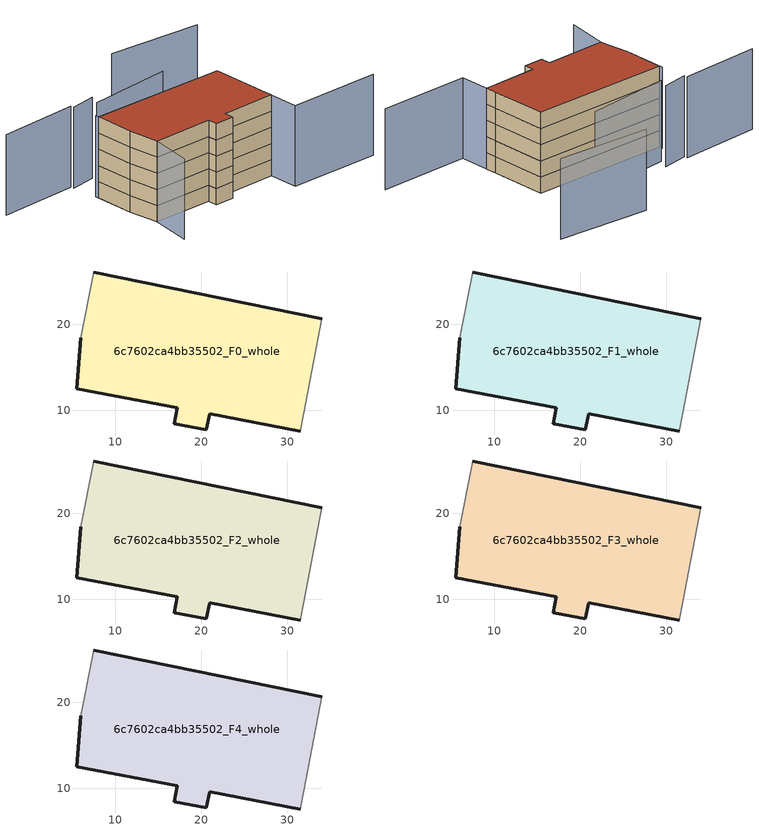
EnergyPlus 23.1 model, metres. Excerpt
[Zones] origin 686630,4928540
6c7602ca4bb35502_F0_whole
 floor ground (EU_floor_Construction): 34.01,20.64 31.91,9.69 31.52,7.62 20.97,9.62 20.61,7.74 16.86,8.45 17.22,10.32 5.53,12.53 6.01,18.48 7.5,26.09 z0
 wall outside (EU_wall_Construction): 34.01,20.64 7.5,26.09 / 6.01,18.48 5.53,12.53 17.22,10.32 16.86,8.45 20.61,7.74 20.97,9.62 31.52,7.62 z0:3
 wall adiabatic (EU_wall_Construction): 7.5,26.09 6.01,18.48 / 31.52,7.62 31.91,9.69 34.01,20.64 z0:3
6c7602ca4bb35502_F1_whole
 floor to 6c7602ca4bb35502_F0_whole (EU_floor_Construction): 34.01,20.64 31.91,9.69 31.52,7.62 20.97,9.62 20.61,7.74 16.86,8.45 17.22,10.32 5.53,12.53 6.01,18.48 7.5,26.09 z3
 wall outside (EU_wall_Construction): 34.01,20.64 7.5,26.09 / 6.01,18.48 5.53,12.53 17.22,10.32 16.86,8.45 20.61,7.74 20.97,9.62 31.52,7.62 z3:6
 wall adiabatic (EU_wall_Construction): 7.5,26.09 6.01,18.48 / 31.52,7.62 31.91,9.69 34.01,20.64 z3:6
6c7602ca4bb35502_F2_whole
 floor to 6c7602ca4bb35502_F1_whole (EU_floor_Construction): 34.01,20.64 31.91,9.69 31.52,7.62 20.97,9.62 20.61,7.74 16.86,8.45 17.22,10.32 5.53,12.53 6.01,18.48 7.5,26.09 z6
 wall outside (EU_wall_Construction): 34.01,20.64 7.5,26.09 / 6.01,18.48 5.53,12.53 17.22,10.32 16.86,8.45 20.61,7.74 20.97,9.62 31.52,7.62 z6:9
 wall adiabatic (EU_wall_Construction): 7.5,26.09 6.01,18.48 / 31.52,7.62 31.91,9.69 34.01,20.64 z6:9
6c7602ca4bb35502_F3_whole
 floor to 6c7602ca4bb35502_F2_whole (EU_floor_Construction): 34.01,20.64 31.91,9.69 31.52,7.62 20.97,9.62 20.61,7.74 16.86,8.45 17.22,10.32 5.53,12.53 6.01,18.48 7.5,26.09 z9
 wall outside (EU_wall_Construction): 34.01,20.64 7.5,26.09 / 6.01,18.48 5.53,12.53 17.22,10.32 16.86,8.45 20.61,7.74 20.97,9.62 31.52,7.62 z9:12
 wall adiabatic (EU_wall_Construction): 7.5,26.09 6.01,18.48 / 31.52,7.62 31.91,9.69 34.01,20.64 z9:12
6c7602ca4bb35502_F4_whole
 floor to 6c7602ca4bb35502_F3_whole (EU_floor_Construction): 34.01,20.64 31.91,9.69 31.52,7.62 20.97,9.62 20.61,7.74 16.86,8.45 17.22,10.32 5.53,12.53 6.01,18.48 7.5,26.09 z12
 wall outside (EU_wall_Construction): 34.01,20.64 7.5,26.09 / 6.01,18.48 5.53,12.53 17.22,10.32 16.86,8.45 20.61,7.74 20.97,9.62 31.52,7.62 z12:15
 wall adiabatic (EU_wall_Construction): 7.5,26.09 6.01,18.48 / 31.52,7.62 31.91,9.69 34.01,20.64 z12:15
 roof outside (EU_roof_Construction): 31.52,7.62 31.91,9.69 34.01,20.64 7.5,26.09 6.01,18.48 5.53,12.53 17.22,10.32 16.86,8.45 20.61,7.74 20.97,9.62 z15
shading: 5.83,13.48 2.56,4.82 / 7.62,26.72 6,18.43 / 28.47,27.94 11.83,29.61 / 13.11,31.49 8.19,31.68 / 8.22,32.39 -7.23,34.65 / 48.1,-1.46 30.42,1.93 / 30.42,1.93 34.01,20.64 / 46.83,34 29.06,38.9 z0:15
[Building]
EU S2 Campaign: North Axis=0; Terrain=City; Solar Distribution=FullExterior
[Site:Location]
Bologna: Latitude=44.5; Longitude=11.25; Time Zone=1; Elevation=37
[SizingPeriod:WeatherFileDays]
AnnualSizingPeriod: Begin Month=1; Begin Day of Month=1; End Month=12; End Day of Month=31; Day of Week for Start Day=Monday; Use Weather File Daylight Saving Period=No; Use Weather File Rain and Snow Indicators=No
[MATERIAL]
EU_InternalMass_Material: Roughness=MediumRough; Thickness=0.1; Conductivity=1; Density=1800; Specific Heat=900; Thermal Absorptance=0.9; Solar Absorptance=0.7; Visible Absorptance=0.7
[MATERIAL:NOMASS] Roughness=MediumRough; Thermal Absorptance=0.9; Solar Absorptance=0.7; Visible Absorptance=0.7
Name | Thermal Resistance
EU_wall_NoMass | 0.905828
EU_roof_NoMass | 0.37593
EU_floor_NoMass | 0.67114
[CONSTRUCTION]
EU_wall_Construction: EU_wall_NoMass
EU_roof_Construction: EU_roof_NoMass
EU_floor_Construction: EU_floor_NoMass
EU_InternalMass_Construction: EU_InternalMass_Material
[ZONE] Type=1; Multiplier=1; Ceiling Height=autocalculate; Volume=1110.65; Floor Area=autocalculate; Part of Total Floor Area=Yes
6c7602ca4bb35502_F0_whole; 6c7602ca4bb35502_F1_whole; 6c7602ca4bb35502_F2_whole; 6c7602ca4bb35502_F3_whole; 6c7602ca4bb35502_F4_whole
[INTERNALMASS] Construction=EU_InternalMass_Construction; Surface Area=370.217
Name | Zone or ZoneList
6c7602ca4bb35502_F0_whole_EU_InternalMass | 6c7602ca4bb35502_F0_whole
6c7602ca4bb35502_F1_whole_EU_InternalMass | 6c7602ca4bb35502_F1_whole
6c7602ca4bb35502_F2_whole_EU_InternalMass | 6c7602ca4bb35502_F2_whole
6c7602ca4bb35502_F3_whole_EU_InternalMass | 6c7602ca4bb35502_F3_whole
6c7602ca4bb35502_F4_whole_EU_InternalMass | 6c7602ca4bb35502_F4_whole
[OTHEREQUIPMENT] Fuel Type=Electricity; Design Level Calculation Method=Watts/Area; Power per Zone Floor Area=1; Fraction Latent=0; Fraction Radiant=0; Fraction Lost=0; Carbon Dioxide Generation Rate=0; EndUse Subcategory=EU_Step8_InternalGains
Name | Zone or ZoneList or Space or SpaceList | Schedule
EU_Step8_InternalGain_6c7602ca4bb35502_F0_whole_f000 | 6c7602ca4bb35502_F0_whole | EU_Step8_GainSchedule_6c7602ca4bb35502_F0_whole_f000
EU_Step8_InternalGain_6c7602ca4bb35502_F1_whole_f000 | 6c7602ca4bb35502_F1_whole | EU_Step8_GainSchedule_6c7602ca4bb35502_F1_whole_f000
EU_Step8_InternalGain_6c7602ca4bb35502_F2_whole_f000 | 6c7602ca4bb35502_F2_whole | EU_Step8_GainSchedule_6c7602ca4bb35502_F2_whole_f000
EU_Step8_InternalGain_6c7602ca4bb35502_F3_whole_f000 | 6c7602ca4bb35502_F3_whole | EU_Step8_GainSchedule_6c7602ca4bb35502_F3_whole_f000
EU_Step8_InternalGain_6c7602ca4bb35502_F4_whole_f000 | 6c7602ca4bb35502_F4_whole | EU_Step8_GainSchedule_6c7602ca4bb35502_F4_whole_f000
[ZONEVENTILATION:DESIGNFLOWRATE] Schedule=EU_AlwaysOn; Design Flow Rate Calculation Method=AirChanges/Hour; Air Changes per Hour=0.73129; Ventilation Type=Natural; Fan Pressure Rise=0; Fan Total Efficiency=1; Constant Term Coefficient=1; Temperature Term Coefficient=0; Velocity Term Coefficient=0; Velocity Squared Term Coefficient=0; Minimum Indoor Temperature=-100; Maximum Indoor Temperature=100; Delta Temperature=-100; Minimum Outdoor Temperature=-100; Maximum Outdoor Temperature=100; Maximum Wind Speed=40
Name | Zone or ZoneList or Space or SpaceList
EU_ConstantAir_6c7602ca4bb35502_F0_whole | 6c7602ca4bb35502_F0_whole
EU_ConstantAir_6c7602ca4bb35502_F1_whole | 6c7602ca4bb35502_F1_whole
EU_ConstantAir_6c7602ca4bb35502_F2_whole | 6c7602ca4bb35502_F2_whole
EU_ConstantAir_6c7602ca4bb35502_F3_whole | 6c7602ca4bb35502_F3_whole
EU_ConstantAir_6c7602ca4bb35502_F4_whole | 6c7602ca4bb35502_F4_whole
[HVACTEMPLATE:THERMOSTAT] Constant Heating Setpoint=20; Constant Cooling Setpoint=50
EU_HeatOnly_6c7602ca4bb35502_F0_whole; EU_HeatOnly_6c7602ca4bb35502_F1_whole; EU_HeatOnly_6c7602ca4bb35502_F2_whole; EU_HeatOnly_6c7602ca4bb35502_F3_whole; EU_HeatOnly_6c7602ca4bb35502_F4_whole
[HVACTEMPLATE:ZONE:IDEALLOADSAIRSYSTEM] System Availability Schedule=EU_AlwaysOn; Maximum Heating Supply Air Temperature=50; Minimum Cooling Supply Air Temperature=13; Maximum Heating Supply Air Humidity Ratio=0.0156; Minimum Cooling Supply Air Humidity Ratio=0.0077; Heating Limit=NoLimit; Cooling Limit=NoLimit; Heating Availability Schedule=EU_AlwaysOn; Cooling Availability Schedule=EU_CoolingOff; Dehumidification Control Type=ConstantSensibleHeatRatio; Cooling Sensible Heat Ratio=0.7; Dehumidification Setpoint=60; Humidification Control Type=None; Humidification Setpoint=30; Outdoor Air Method=None; Outdoor Air Flow Rate per Person=0.00944; Outdoor Air Flow Rate per Zone Floor Area=0; Outdoor Air Flow Rate per Zone=0; Demand Controlled Ventilation Type=None; Outdoor Air Economizer Type=NoEconomizer; Heat Recovery Type=None; Sensible Heat Recovery Effectiveness=0.7; Latent Heat Recovery Effectiveness=0.65
Name | Template Thermostat
6c7602ca4bb35502_F0_whole | EU_HeatOnly_6c7602ca4bb35502_F0_whole
6c7602ca4bb35502_F1_whole | EU_HeatOnly_6c7602ca4bb35502_F1_whole
6c7602ca4bb35502_F2_whole | EU_HeatOnly_6c7602ca4bb35502_F2_whole
6c7602ca4bb35502_F3_whole | EU_HeatOnly_6c7602ca4bb35502_F3_whole
6c7602ca4bb35502_F4_whole | EU_HeatOnly_6c7602ca4bb35502_F4_whole
[SIZING:ZONE] Zone Cooling Design Supply Air Temperature Input Method=SupplyAirTemperature; Zone Cooling Design Supply Air Temperature=13; Zone Heating Design Supply Air Temperature Input Method=SupplyAirTemperature; Zone Heating Design Supply Air Temperature=50; Zone Cooling Design Supply Air Humidity Ratio=0.008; Zone Heating Design Supply Air Humidity Ratio=0.008; Cooling Design Air Flow Method=DesignDay; Cooling Design Air Flow Rate=0; Cooling Minimum Air Flow per Zone Floor Area=0.000762; Cooling Minimum Air Flow=0; Cooling Minimum Air Flow Fraction=0.2; Heating Design Air Flow Method=DesignDay; Heating Design Air Flow Rate=0; Heating Maximum Air Flow per Zone Floor Area=0.002032; Heating Maximum Air Flow=0.141576; Heating Maximum Air Flow Fraction=0.3; Account for Dedicated Outdoor Air System=No; Dedicated Outdoor Air System Control Strategy=NeutralSupplyAir; Dedicated Outdoor Air Low Setpoint Temperature for Design=autosize; Dedicated Outdoor Air High Setpoint Temperature for Design=autosize; Zone Load Sizing Method=Sensible Load Only No Latent Load; Zone Latent Cooling Design Supply Air Humidity Ratio Input Method=HumidityRatioDifference; Zone Cooling Design Supply Air Humidity Ratio Difference=0.005; Zone Latent Heating Design Supply Air Humidity Ratio Input Method=HumidityRatioDifference; Zone Humidification Design Supply Air Humidity Ratio Difference=0.005
6c7602ca4bb35502_F0_whole; 6c7602ca4bb35502_F1_whole; 6c7602ca4bb35502_F2_whole; 6c7602ca4bb35502_F3_whole; 6c7602ca4bb35502_F4_whole
[SCHEDULE:CONSTANT]
Name | Hourly Value
EU_AlwaysOn | 1
EU_CoolingOff | 0
[SCHEDULE:FILE] Column Number=1; Rows to Skip at Top=0; Number of Hours of Data=8760; Column Separator=Comma; Interpolate to Timestep=No; Minutes per Item=60; Adjust Schedule for Daylight Savings=Yes
Name | File
EU_Step8_GainSchedule_6c7602ca4bb35502_F0_whole_f000 | ../../schedules/6c7602ca4bb35502/6c7602ca4bb35502_F0_whole_f000_gain.csv
EU_Step8_GainSchedule_6c7602ca4bb35502_F1_whole_f000 | ../../schedules/6c7602ca4bb35502/6c7602ca4bb35502_F1_whole_f000_gain.csv
EU_Step8_GainSchedule_6c7602ca4bb35502_F2_whole_f000 | ../../schedules/6c7602ca4bb35502/6c7602ca4bb35502_F2_whole_f000_gain.csv
EU_Step8_GainSchedule_6c7602ca4bb35502_F3_whole_f000 | ../../schedules/6c7602ca4bb35502/6c7602ca4bb35502_F3_whole_f000_gain.csv
EU_Step8_GainSchedule_6c7602ca4bb35502_F4_whole_f000 | ../../schedules/6c7602ca4bb35502/6c7602ca4bb35502_F4_whole_f000_gain.csv
